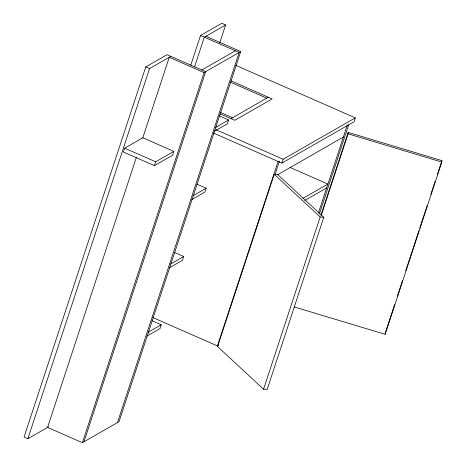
<?xml version="1.0" encoding="UTF-8"?>
<svg xmlns="http://www.w3.org/2000/svg" width="466" height="466" viewBox="0 0 466 466"><rect width="100%" height="100%" fill="white"/><g stroke="black" fill="none" stroke-linecap="round" stroke-linejoin="round"><path stroke-width="0.7" d="M321.33 215.146L348.061 133.841L348.184 132.402L441.931 160.636L441.809 162.069L385.172 334.32L294.203 306.925M385.172 334.32L385.3 332.881M83.962 441.797L205.657 71.659L167.044 54.708L145.759 66.912L24.069 437.05L27.867 438.716L48.522 426.873M27.867 438.716L149.557 68.578L170.841 56.38M124.672 148.165L123.403 152.032L154.421 165.646L172.548 155.254L173.818 151.386L142.8 137.773L124.672 148.165L155.691 161.784L173.818 151.386M136.346 157.409L47.567 427.415L82.383 442.7L119.034 421.683L240.73 51.551L205.914 36.266M142.701 138.076L169.263 57.283L204.079 72.568L240.73 51.551M154.421 165.646L155.691 161.784M190.775 65.193L200.537 35.503L221.822 23.3L225.62 24.966L219.713 42.924M194.572 66.865L204.335 37.169L225.62 24.966M82.383 442.7L204.079 72.568M117.461 422.586L239.151 52.454L200.537 35.503M152.009 320.701L161.248 324.761L159.978 328.623L146.848 336.149M174.476 252.432L183.715 256.492L182.445 260.354L169.315 267.88M196.914 184.181L206.153 188.235L204.883 192.097L191.759 199.623M219.358 115.923L228.596 119.978L227.326 123.84L214.197 131.371M152.865 317.573L217.43 345.918L278.085 161.428M274.212 174.319L217.581 346.57L263.564 389.215L267.146 389.529L323.783 217.284L277.794 174.633L274.212 174.319L320.194 216.964L323.783 217.284M275.033 174.61L279.443 161.195M213.422 133.043L281.883 163.1L283.153 159.232L355.313 117.857L235.674 65.339M318.418 212.968L347.345 124.981M319.35 214.022L348.655 124.894M263.564 389.215L320.194 216.964M321.004 215.082L348.184 132.402M355.313 117.857L354.043 121.725L281.883 163.1M385.528 332.194L394.586 304.636M397.306 296.364L402.519 280.52M405.688 270.874L418.829 230.909M419.732 228.154L427.205 205.419M430.834 194.392L435.139 181.303M437.405 174.412L441.931 160.636M201.86 69.993L235.353 50.788M215.467 127.503L228.596 119.978M231.037 118.626L268.34 97.237M193.029 195.761L206.153 188.235M277.509 174.826L343.378 137.056M170.585 264.018L183.715 256.492M302.83 198.452L327.924 184.064L289.98 167.405M304.694 200.514L326.654 187.926M148.118 332.287L161.248 324.761M217.43 345.918L218.484 345.312M348.061 133.841L441.809 162.069M231.025 80.851L272.138 98.903L234.835 120.292L220.371 113.949M230.117 82.051L266.768 98.14M145.759 66.912L149.557 68.578M220.616 112.457L232.61 117.723M216.026 129.764L283.153 159.232"/></g></svg>
